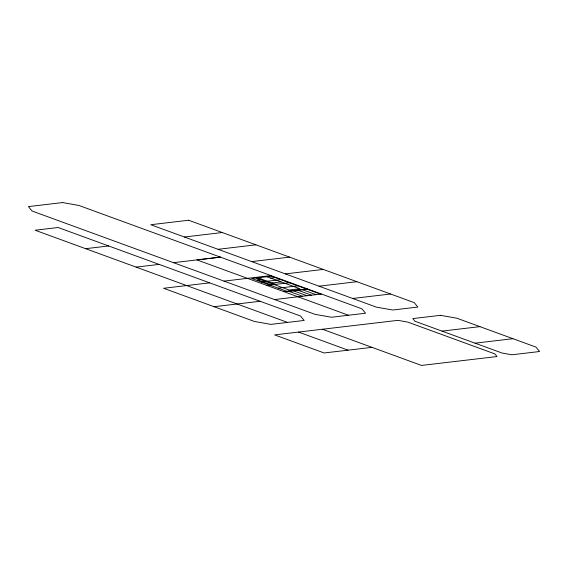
<?xml version="1.0" encoding="UTF-8"?>
<svg xmlns="http://www.w3.org/2000/svg" width="568" height="568" viewBox="0 0 568 568"><rect width="100%" height="100%" fill="white"/><g stroke="black" fill="none" stroke-linecap="round" stroke-linejoin="round"><path stroke-width="0.85" d="M475.068 343.178L512.932 338.691M184.408 237.012L222.28 232.539M85.619 248.677L108.644 245.965L300.586 316.049L304.192 320.451L270.872 324.378L254.485 321.474L163.598 288.274L209.649 282.843M218.062 249.309L255.948 244.829M136.128 267.116L159.147 264.404M173.517 262.672L220.398 257.134L196.961 259.903L348.475 315.24M251.716 261.599L289.609 257.126M270.908 275.579L224.019 281.117M285.377 273.897L323.256 269.417M261.685 279.179L257.169 279.712L271.326 284.88M270.709 278.114L275.217 277.582M261.181 281.962L280.833 279.641M272.065 282.971L281.089 281.906M266.811 285.413L290.262 282.651M278.171 288.161L297.824 285.846M319.031 286.187L356.924 281.707M283.794 291.618L307.245 288.856M307.224 289.282L287.571 291.597L251.78 278.526L271.433 276.211L320.515 294.125M214.079 306.713L260.13 301.274M274.5 299.556L321.396 294.025M352.692 298.477L390.585 294.004M442.003 331.108L479.925 326.635M371.983 347.346L324.129 352.976L274.592 334.886L397.912 320.345L407.774 322.099L494.834 353.885L497.028 356.541L421.491 365.43L322.432 329.248M266.939 276.737L299.84 288.714L289.013 289.992L256.189 278.008M301.849 289.488L316 294.657M297.334 290.021L311.491 295.19M257.915 277.802L275.835 284.348M292.825 290.553L306.976 295.722M288.31 291.086L302.467 296.255M108.644 245.965L58.121 227.512L35.095 230.225L287.564 322.418M298.519 332.067L348.063 350.165M62.579 202.57L28.4 206.603L32.064 211.019L315.02 314.345L331.414 317.242L365.536 313.231L361.901 308.814L78.966 205.474L62.579 202.57M188.633 220.242L150.747 224.722L376.343 307.118L392.729 310.021L417.87 307.054L414.257 302.652L188.633 220.242M440.534 315.325L412.78 318.591L414.967 321.239L502.062 353.033L511.896 354.787L539.6 351.514L535.993 347.112L456.92 318.236L440.534 315.325"/></g></svg>
